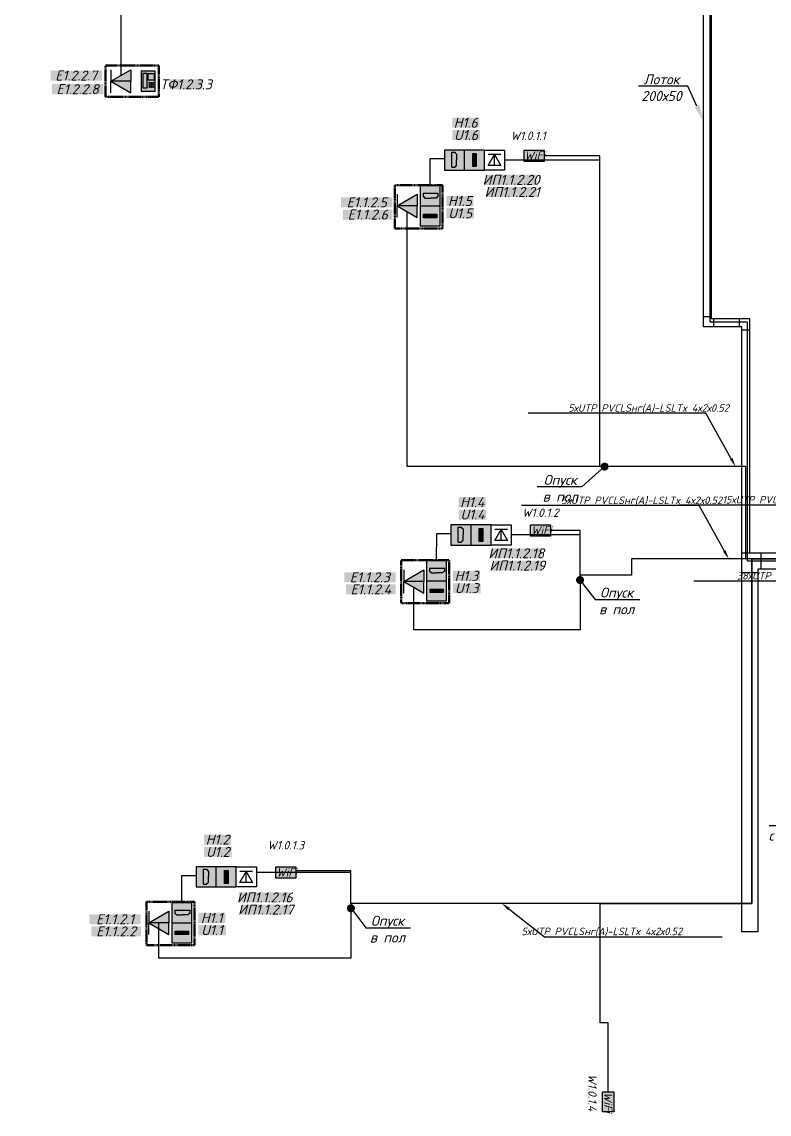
# Model space of a CAD drawing. Header units: millimetres. Extents: x 6978 to 881500, y -130874 to -2349.
# Drawn here: x 298778 to 317415, y -125185 to -97956 of the extents above; entities that cross this region are included whole.
import ezdxf
from ezdxf import colors
from ezdxf.entities.mleader import LeaderData, LeaderLine
from ezdxf.math import Vec2, Vec3

# ---------------------------------------------------------------- set-up
doc = ezdxf.new("R2010")
doc.units = ezdxf.units.MM
doc.set_wipeout_variables(frame=1)
doc.linetypes.add('HIDDEN2', pattern=[4.7625, 3.175, -1.5875])
for name, color, linetype, lineweight in [('АП_АСУ_ОсновнаяТолстая', 7, 'Continuous', 30), ('СКС-РОЗЕТКИ', 7, 'Continuous', 50), ('СС_Выноски', 7, 'Continuous', 15), ('СС_СКК_Лоток', 170, 'Continuous', 30), ('СС_СКС_Кабель', 6, 'Continuous', 30), ('СС_СКС_Оборудование', 6, 'Continuous', 30), ('СС_Схема', 7, 'Continuous', 30)]:
    doc.layers.add(name, color=color, linetype=linetype, lineweight=lineweight)
doc.styles.add('ISOCPEUR', font='isocpeui.ttf', dxfattribs={"height": 2.5})
doc.linetypes.add('Рабочее в трубе  _о_о_', pattern='A,5,2,[133,ltypeshp.shx,S=0.4,R=0,X=0,Y=0.75],3', length=10)

# ---------------------------------------------------------------- blocks, each defined once
blk = doc.blocks.new('1й этаж лоток')
at = {"layer": 'СС_СКК_Лоток'}
for p, q in [((315779, -105563), (315779, -91342)), ((315979, -105363), (315979, -91342)), ((315979, -105307), (315779, -105307)), ((316936, -105363), (315979, -105363)), ((316027, -105363), (316027, -105563)), ((316673, -105563), (316673, -105363)), ((316936, -111200), (316936, -105363)), ((316736, -105563), (315779, -105563)), ((316736, -111200), (316736, -105563)), ((316736, -105630), (316936, -105630)), ((316736, -120644), (316736, -111200)), ((355555, -111200), (316736, -111200)), ((317218, -111600), (317218, -111200)), ((320675, -111600), (317136, -111600)), ((317136, -111600), (317136, -120644)), ((317136, -111695), (316736, -111695)), ((317136, -120644), (316736, -120644))]:
    blk.add_line(p, q, dxfattribs=at)
blk = doc.blocks.new('панель приема видеодомофона')
blk.add_wipeout([(0, 10), (7, 10), (7, 0), (0, 0)])
at = {"true_color": 0xffffff, "transparency": 33554687}
h = blk.add_hatch(color=7, dxfattribs=at)
h.dxf.hatch_style = 1
h.paths.add_polyline_path([(7, 10), (3.5, 10), (0, 10), (0, 5), (0, 0), (3.5, 0), (7, 0), (7, 5)])
h.paths.add_polyline_path([(3.07, 8.82), (3.07, 1.71), (0.8, 1.71), (0.8, 8.82)], flags=16)
h.paths.add_polyline_path([(3.55, 8.82), (6.56, 8.82), (6.56, 5.58), (3.55, 5.58)], flags=16)
h.paths.add_polyline_path([(4.53, 4.2, -1), (4, 4.2, -1)], flags=16)
h.paths.add_polyline_path([(5.45, 4.2, -1), (4.92, 4.2, -1)], flags=16)
h.paths.add_polyline_path([(6.36, 4.2, -1), (5.82, 4.2, -1)], flags=16)
h.paths.add_polyline_path([(4.53, 3.2, -1), (4, 3.2, -1)], flags=16)
h.paths.add_polyline_path([(5.45, 3.2, -1), (4.92, 3.2, -1)], flags=16)
h.paths.add_polyline_path([(6.36, 3.2, -1), (5.82, 3.2, -1)], flags=16)
h.paths.add_polyline_path([(4.53, 2.2, -1), (4, 2.2, -1)], flags=16)
h.paths.add_polyline_path([(5.45, 2.2, -1), (4.92, 2.2, -1)], flags=16)
h.paths.add_polyline_path([(6.36, 2.2, -1), (5.82, 2.2, -1)], flags=16)
h = blk.add_hatch(color=7, dxfattribs=at)
h.dxf.hatch_style = 1
h.paths.add_polyline_path([(3.07, 8.82), (0.8, 8.82), (0.8, 1.71), (3.07, 1.71)])
h.paths.add_polyline_path([(6.56, 8.82), (3.55, 8.82), (3.55, 5.58), (6.56, 5.58)])
h = blk.add_hatch(color=0)
h.dxf.hatch_style = 1
h.paths.add_polyline_path([(4, 4.2, 1), (4.53, 4.2, 1)])
h = blk.add_hatch(color=0)
h.dxf.hatch_style = 1
h.paths.add_polyline_path([(4, 3.2, 1), (4.53, 3.2, 1)])
h = blk.add_hatch(color=0)
h.dxf.hatch_style = 1
h.paths.add_polyline_path([(4, 2.2, 1), (4.53, 2.2, 1)])
h = blk.add_hatch(color=0)
h.dxf.hatch_style = 1
h.paths.add_polyline_path([(4.92, 4.2, 1), (5.45, 4.2, 1)])
h = blk.add_hatch(color=0)
h.dxf.hatch_style = 1
h.paths.add_polyline_path([(4.92, 3.2, 1), (5.45, 3.2, 1)])
h = blk.add_hatch(color=0)
h.dxf.hatch_style = 1
h.paths.add_polyline_path([(4.92, 2.2, 1), (5.45, 2.2, 1)])
h = blk.add_hatch(color=0)
h.dxf.hatch_style = 1
h.paths.add_polyline_path([(5.82, 4.2, 1), (6.36, 4.2, 1)])
h = blk.add_hatch(color=0)
h.dxf.hatch_style = 1
h.paths.add_polyline_path([(5.82, 3.2, 1), (6.36, 3.2, 1)])
h = blk.add_hatch(color=0)
h.dxf.hatch_style = 1
h.paths.add_polyline_path([(5.82, 2.2, 1), (6.36, 2.2, 1)])
at = {"color": 0, "lineweight": 30}
blk.add_lwpolyline([(0, 0), (3.5, 0), (7, 0), (7, 5), (7, 10), (3.5, 10), (0, 10), (0, 5)], close=True, dxfattribs=at)
at = {"color": 0}
for points in [[(0.8, 1.71), (3.07, 1.71), (3.07, 8.82), (0.8, 8.82)], [(3.55, 8.82), (6.56, 8.82), (6.56, 5.58), (3.55, 5.58)]]:
    blk.add_lwpolyline(points, close=True, dxfattribs=at)
for centre in [(4.27, 4.2), (4.27, 3.2), (4.27, 2.2), (5.18, 4.2), (5.18, 3.2), (5.18, 2.2), (6.09, 4.2), (6.09, 3.2), (6.09, 2.2)]:
    blk.add_circle(centre, 0.266, dxfattribs=at)
blk = doc.blocks.new('Розетки HDMI и USB')
at = {"true_color": 0xffffff, "transparency": 33554687}
h = blk.add_hatch(color=7, dxfattribs=at)
h.dxf.hatch_style = 1
h.paths.add_polyline_path([(237, 475), (0, 475), (0, 237), (237, 237)])
h.paths.add_polyline_path([(211, 388), (211, 348), (205, 348), (190, 331), (123, 331), (56, 331), (41, 348), (35, 348), (35, 388)], flags=16)
h = blk.add_hatch(color=7, dxfattribs=at)
h.dxf.hatch_style = 1
h.paths.add_polyline_path([(211, 388), (35, 388), (35, 348), (41, 348), (56, 331), (123, 331), (190, 331), (205, 348), (211, 348)])
h = blk.add_hatch(color=7, dxfattribs=at)
h.dxf.hatch_style = 1
h.paths.add_polyline_path([(237, 237), (0, 237), (0, 0), (237, 0)])
h.paths.add_polyline_path([(197, 140), (197, 97), (41, 97), (41, 140)], flags=16)
h.paths.add_polyline_path([(197, 140), (41, 140), (41, 117), (197, 117)], flags=0)
h = blk.add_hatch(color=7, dxfattribs=at)
h.dxf.hatch_style = 1
h.paths.add_polyline_path([(197, 140), (41, 140), (41, 117), (197, 117)])
at = {"true_color": 0x000000, "transparency": 33554687}
h = blk.add_hatch(color=18, dxfattribs=at)
h.dxf.hatch_style = 1
h.paths.add_polyline_path([(197, 117), (41, 117), (41, 97), (197, 97)])
at = {"layer": 'СС_СКС_Кабель', "color": 0}
for p, q in [((0, 475), (0, 0)), ((237, 475), (0, 475)), ((35, 388), (211, 388)), ((35, 388), (35, 348)), ((211, 388), (211, 348)), ((237, 0), (237, 475)), ((35, 348), (41, 348)), ((41, 348), (56, 331)), ((56, 331), (123, 331)), ((190, 331), (123, 331)), ((205, 348), (190, 331)), ((211, 348), (205, 348)), ((0, 237), (237, 237)), ((41, 140), (197, 140)), ((41, 97), (41, 140)), ((197, 140), (197, 97)), ((0, 0), (237, 0)), ((41, 117), (197, 117)), ((197, 97), (41, 97))]:
    blk.add_line(p, q, dxfattribs=at)
blk = doc.blocks.new('*U24')
at = {"color": 0}
for p, q in [((0, -38), (0, 462)), ((0, 462), (500, 462)), ((92, 76), (250, 348)), ((407, 348), (92, 348)), ((250, 348), (407, 76)), ((250, 76), (250, 348)), ((500, 462), (500, -38)), ((407, 76), (92, 76)), ((500, -38), (0, -38))]:
    blk.add_line(p, q, dxfattribs=at)
blk = doc.blocks.new('*U260')
at = {"true_color": 0xffffff, "transparency": 33554687}
h = blk.add_hatch(color=7, dxfattribs=at)
h.dxf.hatch_style = 1
h.paths.add_polyline_path([(0, 338), (0, 0), (599, 0), (599, 338)])
at = {"color": 0}
blk.add_lwpolyline([(0, 338), (599, 338), (599, 0), (0, 0)], close=True, dxfattribs=at)
at = {"color": 0, "insert": (13, 300), "char_height": 250, "attachment_point": 1, "style": 'ISOCPEUR'}
blk.add_mtext_dynamic_manual_height_columns('WiFi', width=599, gutter_width=1250, heights=[0], dxfattribs=at)
at = {"color": 18, "true_color": 0x000000, "style": 'ISOCPEUR'}
blk.add_attdef('НАЗВАНИЕ', (-253, 862), '', height=250, dxfattribs=at)
blk = doc.blocks.new('*U261')
at = {"true_color": 0xffffff, "transparency": 33554687}
h = blk.add_hatch(color=7, dxfattribs=at)
h.dxf.hatch_style = 1
h.paths.add_polyline_path([(0, 338), (0, 0), (599, 0), (599, 338)])
at = {"color": 0}
blk.add_lwpolyline([(0, 338), (599, 338), (599, 0), (0, 0)], close=True, dxfattribs=at)
at = {"color": 0, "insert": (13, 300), "char_height": 250, "attachment_point": 1, "style": 'ISOCPEUR'}
blk.add_mtext_dynamic_manual_height_columns('WiFi', width=599, gutter_width=1250, heights=[0], dxfattribs=at)
at = {"color": 18, "true_color": 0x000000, "style": 'ISOCPEUR'}
blk.add_attdef('НАЗВАНИЕ', (-253, 579), '', height=250, dxfattribs=at)
blk = doc.blocks.new('*U262')
at = {"true_color": 0xffffff, "transparency": 33554687}
h = blk.add_hatch(color=7, dxfattribs=at)
h.dxf.hatch_style = 1
h.paths.add_polyline_path([(0, 338), (0, 0), (599, 0), (599, 338)])
at = {"color": 0}
blk.add_lwpolyline([(0, 338), (599, 338), (599, 0), (0, 0)], close=True, dxfattribs=at)
at = {"color": 0, "insert": (13, 300), "char_height": 250, "attachment_point": 1, "style": 'ISOCPEUR'}
blk.add_mtext_dynamic_manual_height_columns('WiFi', width=599, gutter_width=1250, heights=[0], dxfattribs=at)
at = {"color": 18, "true_color": 0x000000, "style": 'ISOCPEUR'}
blk.add_attdef('НАЗВАНИЕ', (-399, 639), '', height=250, dxfattribs=at)
blk = doc.blocks.new('_None')
blk = doc.blocks.new('_Dot')
at = {"color": 0, "linetype": 'ByBlock', "lineweight": -2}
blk.add_line((-0.5, 0), (-1, 0), dxfattribs=at)
at = {"color": 0, "linetype": 'ByBlock', "const_width": 0.5}
blk.add_lwpolyline([(-0.25, 0, 1), (0.25, 0, 1)], format="xyb", close=True, dxfattribs=at)
blk = doc.blocks.new('Модуль на 1 RJ')
at = {"true_color": 0xffffff}
h = blk.add_hatch(color=7, dxfattribs=at)
h.dxf.hatch_style = 1
h.paths.add_polyline_path([(0, 250), (-289, 250), (0, -250)])
at = {"color": 0, "lineweight": 30}
for p, q in [((-289, 250), (0, 250)), ((0, -250), (-289, 250)), ((0, 250), (0, -250)), ((-289, -250), (0, -250))]:
    blk.add_line(p, q, dxfattribs=at)
blk = doc.blocks.new('*U2121')
at = {"true_color": 0xffffff, "transparency": 33554687}
h = blk.add_hatch(color=7, dxfattribs=at)
h.dxf.hatch_style = 1
h.paths.add_polyline_path([(0, 338), (0, 0), (599, 0), (599, 338)])
at = {"color": 0}
blk.add_lwpolyline([(0, 338), (599, 338), (599, 0), (0, 0)], close=True, dxfattribs=at)
at = {"color": 0, "insert": (13, 300), "char_height": 250, "attachment_point": 1, "style": 'ISOCPEUR'}
blk.add_mtext_dynamic_manual_height_columns('WiFi', width=599, gutter_width=1250, heights=[0], dxfattribs=at)
at = {"color": 18, "true_color": 0x000000, "style": 'ISOCPEUR'}
blk.add_attdef('НАЗВАНИЕ', (-525, -420), '', height=250, dxfattribs=at)

msp = doc.modelspace()

# ---------------------------------------------------------------- linework, layer by layer
msp.add_lwpolyline([(316736, -111199.6), (316736, -105563)])
at = {"layer": 'СКС-РОЗЕТКИ', "color": 7, "linetype": 'HIDDEN2'}
for points in [[(308078.1, -102026.4), (309271.5, -102026.4), (309271.5, -103105.4), (308078.1, -103105.4)], [(308241.1, -111371.4), (309434.5, -111371.4), (309434.5, -112450.4), (308241.1, -112450.4)], [(301888.5, -119896.4), (303081.9, -119896.4), (303081.9, -120975.4), (301888.5, -120975.4)]]:
    msp.add_lwpolyline(points, close=True, dxfattribs=at)
at = {"layer": 'СС_СКС_Кабель', "linetype": 'Рабочее в трубе  _о_о_', "ltscale": 100}
for points in [[(304234.4, -96951.6), (301243.7, -96951.6), (301243.7, -99293.1)], [(313471.8, -109042.4), (308387.4, -109042.4), (308387.4, -102689)], [(312699.3, -111748.5), (312699.3, -113111.7), (308550.4, -113111.7), (308550.4, -112034)], [(306984.9, -119931), (306984.9, -121294.3), (302197.8, -121294.3), (302197.8, -120416.3)]]:
    msp.add_lwpolyline(points, dxfattribs=at)
at = {"layer": 'СС_СКС_Кабель', "color": 67, "linetype": 'Рабочее в трубе  _о_о_', "true_color": 0x727430}
for points in [[(308958.8, -102044.7), (308960.8, -101363.1), (309315.8, -101363.1)], [(309121.8, -111389.7), (309123.7, -110708.1), (309478.8, -110708.1)], [(302769.2, -119914.7), (302771.2, -119233.1), (303126.2, -119233.1)]]:
    msp.add_lwpolyline(points, dxfattribs=at)
at = {"layer": 'СС_СКС_Кабель'}
for points in [[(319748.9, -113285), (320748.9, -113285), (320748.9, -111343.8), (316831.1, -111343.8), (316831.1, -109042.4), (313189.3, -109042.4), (313189.3, -101402.5), (310815.8, -101402.5)], [(319748.9, -113285), (320748.9, -113285), (320748.9, -111343.8), (316831.1, -111343.8), (316831.1, -109042.4), (313189.3, -109042.4), (313189.3, -101293.6), (311803, -101293.6)], [(319748.9, -113285), (320748.9, -113285), (320748.9, -111343.8), (313978.4, -111343.8), (313978.4, -111748.5), (312699.3, -111748.5), (312699.3, -110747.5), (310978.8, -110747.5)], [(319748.9, -113285), (320748.9, -113285), (320748.9, -111343.8), (313978.4, -111343.8), (313978.4, -111748.5), (312699.3, -111748.5), (312699.3, -110638.6), (311966, -110638.6)], [(319748.9, -113285), (320748.9, -113285), (320748.9, -111343.8), (316979.3, -111343.8), (316979.3, -119931), (306984.9, -119931), (306984.9, -119164.1), (304626.2, -119164.1)], [(319748.9, -113285), (320748.9, -113285), (320748.9, -111343.8), (316979.3, -111343.8), (316979.3, -119931), (306984.9, -119931), (306984.9, -119120.5), (305613.4, -119120.5)], [(319748.9, -113285), (320748.9, -113285), (320748.9, -111343.8), (316979.3, -111343.8), (316979.3, -119931), (306984.9, -119931)]]:
    msp.add_lwpolyline(points, dxfattribs=at)
at = {"layer": 'СС_СКС_Кабель', "color": 6, "ltscale": 100}
msp.add_lwpolyline([(313396.6, -124624.6), (313396.6, -122911.6), (313204.1, -122911.6), (313204.1, -119931), (316979.3, -119931), (316979.3, -111343.8), (320743.1, -111343.8), (320748.9, -113285), (319748.9, -113285), (319748.9, -113774.4)], dxfattribs=at)
at = {"layer": 'СС_Схема', "color": 3}
msp.add_lwpolyline([(320185.8, -113387.1), (320874.6, -113387.1), (320874.6, -111399.2), (316872.1, -111399.2), (316872.1, -105446.2), (315945.3, -105446.2), (315945.3, -91202.7), (311994.2, -91202.7), (311994.2, -87209.2), (312328.9, -87209.2), (312328.9, -84937.5)], dxfattribs=at)

# ---------------------------------------------------------------- block references
msp.add_blockref('1й этаж лоток', (0, 0))
at = {"rotation": 270}
for p in [(301243.7, -99437.5), (308387.4, -102544.7), (308554.2, -111907.5), (302197.8, -120416.3)]:
    msp.add_blockref('Модуль на 1 RJ', p, dxfattribs=at)
at = {"xscale": -1, "rotation": 270}
for p in [(301243.7, -99437.5), (308387.4, -102544.7), (308554.2, -111907.5), (302197.8, -120416.3)]:
    msp.add_blockref('Модуль на 1 RJ', p, dxfattribs=at)
at = {"layer": 'СС_СКС_Оборудование', "color": 30, "xscale": 0.8347245409015025, "yscale": 0.8347245409015025, "zscale": 0.8347245409015025}
for name, p, values in [('*U262', (311303, -101434.6), {'НАЗВАНИЕ': 'W1.0.1.1'}), ('*U261', (311466, -110779.6), {'НАЗВАНИЕ': 'W1.0.1.2'}), ('*U260', (305113.4, -119305.2), {'НАЗВАНИЕ': 'W1.0.1.3'})]:
    msp.add_blockref(name, p, dxfattribs=at).add_auto_attribs(values)
at = {"layer": 'СС_СКС_Оборудование', "color": 180, "xscale": 2.106060307287632, "yscale": 2.106060307287632, "zscale": 2.106060307287632, "rotation": 90}
for p in [(310315.8, -101652.5), (310478.8, -110997.5), (304126.2, -119522.5)]:
    msp.add_blockref('Розетки HDMI и USB', p, dxfattribs=at)
at = {"layer": 'СС_СКС_Оборудование'}
for p in [(310315.8, -101614.4), (310478.8, -110959.4), (304126.2, -119484.4)]:
    msp.add_blockref('*U24', p, dxfattribs=at)
at = {"layer": 'СС_СКС_Оборудование', "color": 180, "xscale": 2.106060307287632, "yscale": 2.106060307287632, "zscale": 2.106060307287632}
for p in [(308708.8, -103044.7), (308871.8, -112389.7), (302519.2, -120914.7)]:
    msp.add_blockref('Розетки HDMI и USB', p, dxfattribs=at)
at = {"layer": 'СС_СКС_Оборудование', "color": 30, "xscale": 0.8347245409015025, "yscale": 0.8347245409015025, "zscale": 0.8347245409015025, "rotation": 270}
msp.add_blockref('*U2121', (313255.5, -124624.6), dxfattribs=at).add_auto_attribs({'НАЗВАНИЕ': 'W1.0.1.4'})

# ---------------------------------------------------------------- texts
at = {"layer": 'СС_СКС_Оборудование', "color": 18, "true_color": 0x000000, "char_height": 250, "attachment_point": 5, "style": 'ISOCPEUR', "bg_fill": 1, "box_fill_scale": 1, "bg_fill_color": 7, "bg_fill_true_color": 16777215, "bg_fill_transparency": 0}
for s, width, heights, insert in [('E1.2.2.7', 1280.189, [0], (300133.5, -99294.4, 0)), ('E1.2.2.8', 1280.189, [0], (300171.5, -99634.6, 0)), ('ТФ1.2.3.3', 835.439, [0], (302872.5, -99513.8)), ('H1.6', 673.91, [275.9], (309847.6, -100471.1)), ('U1.6', 688.952, [0], (309855.2, -100778.6, 0.5)), ('ИП1.1.2.20', 1280.189, [0], (310980.6, -101894.3)), ('ИП1.1.2.21', 1233.516, [0], (311005.5, -102197.3)), ('E1.1.2.5', 1280.189, [0], (307379.7, -102456.4)), ('H1.5', 673.91, [275.9], (309703.4, -102421.2)), ('E1.1.2.6', 1233.516, [0], (307404.6, -102759.4)), ('U1.5', 688.952, [0], (309711, -102728.8, 0.5)), ('H1.4', 673.91, [275.9], (310010.6, -109929.8)), ('U1.4', 688.952, [0], (310018.2, -110237.4, 0.5)), ('ИП1.1.2.18', 1280.189, [0], (311108.3, -111206.7)), ('ИП1.1.2.19', 1233.516, [0], (311133.2, -111509.7)), ('E1.1.2.3', 1280.189, [0], (307456.6, -111801.4)), ('H1.3', 673.91, [275.9], (309866.4, -111766.2)), ('E1.1.2.4', 1233.516, [0], (307481.4, -112104.4)), ('U1.3', 688.952, [0], (309874, -112073.8, 0.5)), ('H1.2', 673.91, [275.9], (303658, -118341.1)), ('U1.2', 688.952, [0], (303665.6, -118648.6, 0.5)), ('ИП1.1.2.16', 1280.189, [0], (304836.6, -119782.6)), ('ИП1.1.2.17', 1233.516, [0], (304861.5, -120085.6)), ('E1.1.2.1', 1280.189, [0], (301104, -120326.4)), ('H1.1', 673.91, [275.9], (303513.8, -120291.2)), ('E1.1.2.2', 1233.516, [0], (301128.9, -120629.4)), ('U1.1', 688.952, [0], (303521.4, -120598.8, 0.5))]:
    msp.add_mtext_dynamic_manual_height_columns(s, width=width, gutter_width=1250, heights=heights, dxfattribs=dict(at, insert=insert))

# ---------------------------------------------------------------- leaders
at = {"layer": 'СС_Выноски', "color": 7}
ml = msp.add_multileader_mtext('Standard', dxfattribs=at)
ml.set_content('{\\C256;5хUTP PVCLSнг(А)-LSLTx 4х2х0.52}', color=7, style='ISOCPEUR')
ml.set_leader_properties(lineweight=25)
ml.build(insert=Vec2(0, 0))
ml.multileader.update_dxf_attribs({"text_left_attachment_type": 6, "text_right_attachment_type": 6, "dogleg_length": 150, "arrow_head_size": 225, "scale": 75})
ctx = ml.context
ctx.base_point, ctx.scale, ctx.char_height, ctx.arrow_head_size, ctx.landing_gap_size, ctx.plane_origin = Vec3(332115.7, -105456.9), 75, 187.5, 225, 150, Vec3(364198.4, -110608.2)
ctx.left_attachment, ctx.right_attachment, ctx.text_align_type = 6, 6, 1
notes = []
notes.append((ctx, [(1, (1, 1, 0), (334826.2, -105456.9), (-1, 0), 150, [(1, [(335840, -104876.3)], 0, [])])]))
ctx.mtext.insert, ctx.mtext.width, ctx.mtext.defined_height, ctx.mtext.alignment, ctx.mtext.line_spacing_factor, ctx.mtext.flow_direction = Vec3(333395.9, -105231.9), 2612.977, 428.7, 2, 0.8, 5
ml = msp.add_multileader_mtext('Standard', dxfattribs=at)
ml.set_content('{\\C256;5хUTP PVCLSнг(А)-LSLTx 4х2х0.52}', color=7, style='ISOCPEUR')
ml.set_leader_properties(lineweight=25)
ml.build(insert=Vec2(0, 0))
ml.multileader.update_dxf_attribs({"text_left_attachment_type": 6, "text_right_attachment_type": 6, "dogleg_length": 150, "arrow_head_size": 225, "scale": 75})
ctx = ml.context
ctx.base_point, ctx.scale, ctx.char_height, ctx.arrow_head_size, ctx.landing_gap_size, ctx.plane_origin = Vec3(345155.7, -105923), 75, 187.5, 225, 150, Vec3(373039.9, -110724.9)
ctx.left_attachment, ctx.right_attachment, ctx.text_align_type = 6, 6, 1
notes.append((ctx, [(0, (1, 1, 0), (345005.7, -105923), (1, 0), 150, [(1, [(344681.5, -104992.9)], 0, [])])]))
ctx.mtext.insert, ctx.mtext.width, ctx.mtext.defined_height, ctx.mtext.alignment, ctx.mtext.line_spacing_factor, ctx.mtext.flow_direction = Vec3(346436, -105698), 2612.977, 428.7, 2, 0.8, 5
ml = msp.add_multileader_mtext('Standard', dxfattribs=at)
ml.set_content('{\\C256;7хUTP PVCLSнг(А)-LSLTx 4х2х0.52}', color=7, style='ISOCPEUR')
ml.set_leader_properties(lineweight=25)
ml.build(insert=Vec2(0, 0))
ml.multileader.update_dxf_attribs({"text_left_attachment_type": 6, "text_right_attachment_type": 6, "dogleg_length": 150, "arrow_head_size": 225, "scale": 75})
ctx = ml.context
ctx.base_point, ctx.scale, ctx.char_height, ctx.arrow_head_size, ctx.landing_gap_size, ctx.plane_origin = Vec3(323089.4, -106869.6), 75, 187.5, 225, 150, Vec3(355022.7, -111837)
ctx.left_attachment, ctx.right_attachment, ctx.text_align_type = 6, 6, 1
notes.append((ctx, [(1, (1, 1, 0), (325799.9, -106869.6), (-1, 0), 150, [(1, [(326664.4, -106105.1)], 0, [])])]))
ctx.mtext.insert, ctx.mtext.width, ctx.mtext.defined_height, ctx.mtext.alignment, ctx.mtext.line_spacing_factor, ctx.mtext.flow_direction = Vec3(324369.7, -106644.6), 2612.977, 428.7, 2, 0.8, 5
ml = msp.add_multileader_mtext('Standard', dxfattribs=at)
ml.set_content('{\\C256;5хUTP PVCLSнг(А)-LSLTx 4х2х0.52}', color=7, style='ISOCPEUR')
ml.set_leader_properties(lineweight=25)
ml.build(insert=Vec2(0, 0))
ml.multileader.update_dxf_attribs({"text_left_attachment_type": 6, "text_right_attachment_type": 6, "dogleg_length": 150, "arrow_head_size": 225, "scale": 75})
ctx = ml.context
ctx.base_point, ctx.scale, ctx.char_height, ctx.arrow_head_size, ctx.landing_gap_size, ctx.plane_origin = Vec3(313127.3, -107713.3), 75, 187.5, 225, 150, Vec3(344937, -114774.3)
ctx.left_attachment, ctx.right_attachment, ctx.text_align_type = 6, 6, 1
notes.append((ctx, [(1, (1, 1, 0), (315837.8, -107713.3), (-1, 0), 150, [(1, [(316578.6, -109042.4)], 0, [])])]))
ctx.mtext.insert, ctx.mtext.width, ctx.mtext.defined_height, ctx.mtext.alignment, ctx.mtext.line_spacing_factor, ctx.mtext.flow_direction = Vec3(314407.6, -107488.3), 2612.977, 428.7, 2, 0.8, 5
ml = msp.add_multileader_mtext('Standard', dxfattribs=at)
ml.set_content('{\\C256;5хUTP PVCLSнг(А)-LSLTx 4х2х0.52}', color=7, style='ISOCPEUR')
ml.set_leader_properties(lineweight=25)
ml.build(insert=Vec2(0, 0))
ml.multileader.update_dxf_attribs({"text_left_attachment_type": 6, "text_right_attachment_type": 6, "dogleg_length": 150, "arrow_head_size": 225, "scale": 75})
ctx = ml.context
ctx.base_point, ctx.scale, ctx.char_height, ctx.arrow_head_size, ctx.landing_gap_size, ctx.plane_origin = Vec3(312955.9, -110014.7), 75, 187.5, 225, 150, Vec3(344765.6, -117075.7)
ctx.left_attachment, ctx.right_attachment, ctx.text_align_type = 6, 6, 1
notes.append((ctx, [(1, (1, 1, 0), (315666.4, -110014.7), (-1, 0), 150, [(1, [(316407.2, -111343.8)], 0, [])])]))
ctx.mtext.insert, ctx.mtext.width, ctx.mtext.defined_height, ctx.mtext.alignment, ctx.mtext.line_spacing_factor, ctx.mtext.flow_direction = Vec3(314236.1, -109789.7), 2612.977, 428.7, 2, 0.8, 5
ml = msp.add_multileader_mtext('Standard', dxfattribs=at)
ml.set_content('{\\C256;15хUTP PVCLSнг(А)-LSLTx 4х2х0.52}', color=7, style='ISOCPEUR')
ml.set_leader_properties(lineweight=25)
ml.build(insert=Vec2(0, 0))
ml.multileader.update_dxf_attribs({"text_left_attachment_type": 6, "text_right_attachment_type": 6, "dogleg_length": 150, "arrow_head_size": 225, "scale": 75})
ctx = ml.context
ctx.base_point, ctx.scale, ctx.char_height, ctx.arrow_head_size, ctx.landing_gap_size, ctx.plane_origin = Vec3(317014.9, -110000.5), 75, 187.5, 225, 150, Vec3(348514.4, -117075.7)
ctx.left_attachment, ctx.right_attachment, ctx.text_align_type = 6, 6, 1
notes.append((ctx, [(1, (1, 1, 0), (319725.4, -110000.5), (-1, 0), 150, [(1, [(320156, -111343.8)], 0, [])])]))
ctx.mtext.insert, ctx.mtext.width, ctx.mtext.defined_height, ctx.mtext.alignment, ctx.mtext.line_spacing_factor, ctx.mtext.flow_direction = Vec3(318295.2, -109775.5), 2612.977, 428.7, 2, 0.8, 5
ml = msp.add_multileader_mtext('Standard', dxfattribs=at)
ml.set_content('{\\C256;23хUTP PVCLSнг(А)-LSLTx 4х2х0.52}', color=7, style='ISOCPEUR')
ml.set_leader_properties(lineweight=25)
ml.build(insert=Vec2(0, 0))
ml.multileader.update_dxf_attribs({"text_left_attachment_type": 6, "text_right_attachment_type": 6, "dogleg_length": 150, "arrow_head_size": 225, "scale": 75})
ctx = ml.context
ctx.base_point, ctx.scale, ctx.char_height, ctx.arrow_head_size, ctx.landing_gap_size, ctx.plane_origin = Vec3(322709, -110060.7), 75, 187.5, 225, 150, Vec3(350332.1, -117075.7)
ctx.left_attachment, ctx.right_attachment, ctx.text_align_type = 6, 6, 1
notes.append((ctx, [(0, (1, 1, 0), (322559, -110060.7), (1, 0), 150, [(1, [(321973.7, -111343.8)], 0, [])])]))
ctx.mtext.insert, ctx.mtext.width, ctx.mtext.defined_height, ctx.mtext.alignment, ctx.mtext.line_spacing_factor, ctx.mtext.flow_direction = Vec3(323989.2, -109835.7), 2612.977, 428.7, 2, 0.8, 5
ml = msp.add_multileader_mtext('Standard', dxfattribs=at)
ml.set_content('{\\C256;4хUTP PVCLSнг(А)-LSLTx 4х2х0.52}', color=7, style='ISOCPEUR')
ml.set_leader_properties(lineweight=25)
ml.build(insert=Vec2(0, 0))
ml.multileader.update_dxf_attribs({"text_left_attachment_type": 6, "text_right_attachment_type": 6, "dogleg_length": 150, "arrow_head_size": 225, "scale": 75})
ctx = ml.context
ctx.base_point, ctx.scale, ctx.char_height, ctx.arrow_head_size, ctx.landing_gap_size, ctx.plane_origin = Vec3(344647.2, -110587.9), 75, 187.5, 225, 150, Vec3(372353.4, -117820.3)
ctx.left_attachment, ctx.right_attachment, ctx.text_align_type = 6, 6, 1
notes.append((ctx, [(0, (1, 1, 0), (344497.2, -110587.9), (1, 0), 150, [(1, [(343995, -112088.3)], 0, [])])]))
ctx.mtext.insert, ctx.mtext.width, ctx.mtext.defined_height, ctx.mtext.alignment, ctx.mtext.line_spacing_factor, ctx.mtext.flow_direction = Vec3(345927.4, -110362.9), 2612.977, 428.7, 2, 0.8, 5
ml = msp.add_multileader_mtext('Standard', dxfattribs=at)
ml.set_content('{\\C256;38хUTP PVCLSнг(А)-LSLTx 4х2х0.52}', color=7, style='ISOCPEUR')
ml.set_leader_properties(lineweight=25)
ml.build(insert=Vec2(0, 0))
ml.multileader.update_dxf_attribs({"text_left_attachment_type": 6, "text_right_attachment_type": 6, "dogleg_length": 150, "arrow_head_size": 225, "scale": 75})
ctx = ml.context
ctx.base_point, ctx.scale, ctx.char_height, ctx.arrow_head_size, ctx.landing_gap_size, ctx.plane_origin = Vec3(317401.1, -111896.1), 75, 187.5, 225, 150, Vec3(349107.3, -118635.6)
ctx.left_attachment, ctx.right_attachment, ctx.text_align_type = 6, 6, 1
notes.append((ctx, [(1, (1, 1, 0), (320111.6, -111896.1), (-1, 0), 150, [(1, [(320748.9, -112903.6)], 0, [])])]))
ctx.mtext.insert, ctx.mtext.width, ctx.mtext.defined_height, ctx.mtext.alignment, ctx.mtext.line_spacing_factor, ctx.mtext.flow_direction = Vec3(318681.3, -111671.1), 2612.977, 428.7, 2, 0.8, 5
ml = msp.add_multileader_mtext('Standard', dxfattribs=at)
ml.set_content('{\\C256;1хUTP PVCLSнг(А)-LSLTx 4х2х0.52}', color=7, style='ISOCPEUR')
ml.set_leader_properties(lineweight=25)
ml.build(insert=Vec2(0, 0))
ml.multileader.update_dxf_attribs({"text_left_attachment_type": 6, "text_right_attachment_type": 6, "dogleg_length": 150, "arrow_head_size": 225, "scale": 75})
ctx = ml.context
ctx.base_point, ctx.scale, ctx.char_height, ctx.arrow_head_size, ctx.landing_gap_size, ctx.plane_origin = Vec3(325929.7, -114590), 75, 187.5, 225, 150, Vec3(357658.2, -118856.1)
ctx.left_attachment, ctx.right_attachment, ctx.text_align_type = 6, 6, 1
notes.append((ctx, [(1, (1, 1, 0), (328640.2, -114590), (-1, 0), 150, [(1, [(329299.8, -113124.2)], 0, [])])]))
ctx.mtext.insert, ctx.mtext.width, ctx.mtext.defined_height, ctx.mtext.alignment, ctx.mtext.line_spacing_factor, ctx.mtext.flow_direction = Vec3(327209.9, -114365), 2612.977, 428.7, 2, 0.8, 5
ml = msp.add_multileader_mtext('Standard', dxfattribs=at)
ml.set_content('{\\C256;5хUTP PVCLSнг(А)-LSLTx 4х2х0.52}', color=7, style='ISOCPEUR')
ml.set_leader_properties(lineweight=25)
ml.build(insert=Vec2(0, 0))
ml.multileader.update_dxf_attribs({"text_left_attachment_type": 6, "text_right_attachment_type": 6, "dogleg_length": 150, "arrow_head_size": 225, "scale": 75})
ctx = ml.context
ctx.base_point, ctx.scale, ctx.char_height, ctx.arrow_head_size, ctx.landing_gap_size, ctx.plane_origin = Vec3(311961.3, -120760.9), 75, 187.5, 225, 150, Vec3(339103.5, -125663)
ctx.left_attachment, ctx.right_attachment, ctx.text_align_type = 6, 6, 1
notes.append((ctx, [(0, (1, 1, 0), (311811.3, -120760.9), (1, 0), 150, [(1, [(310745.1, -119931)], 0, [])])]))
ctx.mtext.insert, ctx.mtext.width, ctx.mtext.defined_height, ctx.mtext.alignment, ctx.mtext.line_spacing_factor, ctx.mtext.flow_direction = Vec3(313241.5, -120535.9), 2612.977, 428.7, 2, 0.8, 5
at = {"layer": 'СС_СКК_Лоток', "color": 7, "lineweight": 0}
ml = msp.add_multileader_mtext('Standard', dxfattribs=at)
ml.set_content('Лоток\\P200х50', color=7, style='ISOCPEUR')
ml.set_leader_properties()
ml.build(insert=Vec2(0, 0))
ml.multileader.update_dxf_attribs({"text_left_attachment_type": 6, "text_right_attachment_type": 6, "dogleg_length": 100, "arrow_head_size": 400})
ctx = ml.context
ctx.base_point, ctx.char_height, ctx.arrow_head_size, ctx.landing_gap_size, ctx.plane_origin = Vec3(314176, -99563.4), 250, 400, 0, Vec3(319863.4, -101709.9)
ctx.left_attachment, ctx.right_attachment, ctx.text_align_type = 6, 6, 1
notes.append((ctx, [(0, (1, 1, 0), (315385.1, -99563.4), (-1, 0), 100, [(0, [(315781, -100425.3)], 0, [])])]))
ctx.mtext.insert, ctx.mtext.width, ctx.mtext.alignment, ctx.mtext.flow_direction = Vec3(314730.6, -99263.4), 2467.274, 2, 5
ml = msp.add_multileader_mtext('Standard', dxfattribs=at)
ml.set_content('Опуск\\Pв пол', color=7, style='ISOCPEUR')
ml.set_leader_properties()
ml.set_arrow_properties(name='DOT')
ml.build(insert=Vec2(0, 0))
ml.multileader.update_dxf_attribs({"text_left_attachment_type": 6, "text_right_attachment_type": 6, "dogleg_length": 100, "arrow_head_size": 200})
ctx = ml.context
ctx.base_point, ctx.char_height, ctx.arrow_head_size, ctx.landing_gap_size, ctx.plane_origin = Vec3(311765.8, -109548.5), 250, 200, 0, Vec3(321531, -111309.8)
ctx.left_attachment, ctx.right_attachment, ctx.text_align_type = 6, 6, 1
notes.append((ctx, [(0, (1, 1, 0), (312744.6, -109548.5), (-1, 0), 100, [(0, [(313311.5, -109042.4)], 0, [])])]))
ctx.mtext.insert, ctx.mtext.width, ctx.mtext.alignment, ctx.mtext.flow_direction = Vec3(312205.2, -109248.5), 2467.274, 2, 5
ml = msp.add_multileader_mtext('Standard', dxfattribs=at)
ml.set_content('Опуск\\Pв пол', color=7, style='ISOCPEUR')
ml.set_leader_properties()
ml.set_arrow_properties(name='DOT')
ml.build(insert=Vec2(0, 0))
ml.multileader.update_dxf_attribs({"text_left_attachment_type": 6, "text_right_attachment_type": 6, "dogleg_length": 100, "arrow_head_size": 200})
ctx = ml.context
ctx.base_point, ctx.char_height, ctx.arrow_head_size, ctx.landing_gap_size, ctx.plane_origin = Vec3(313172.4, -112357.1), 250, 200, 0, Vec3(320918.8, -114138.3)
ctx.left_attachment, ctx.right_attachment, ctx.text_align_type = 6, 6, 1
notes.append((ctx, [(1, (1, 1, 0), (313072.4, -112357.1), (1, 0), 100, [(0, [(312699.3, -111870.9)], 0, [])])]))
ctx.mtext.insert, ctx.mtext.width, ctx.mtext.alignment, ctx.mtext.flow_direction = Vec3(313611.8, -112057.1), 2467.274, 2, 5
ml = msp.add_multileader_mtext('Standard', dxfattribs=at)
ml.set_content('2хОМ3\\Pс 1 этажа', color=7, style='ISOCPEUR')
ml.set_leader_properties()
ml.set_arrow_properties(name='NONE')
ml.build(insert=Vec2(0, 0))
ml.multileader.update_dxf_attribs({"text_left_attachment_type": 6, "text_right_attachment_type": 6, "dogleg_length": 100, "arrow_head_size": 400})
ctx = ml.context
ctx.base_point, ctx.char_height, ctx.arrow_head_size, ctx.landing_gap_size, ctx.plane_origin = Vec3(317326, -117998.2), 250, 400, 0, Vec3(326466.4, -119552)
ctx.left_attachment, ctx.right_attachment, ctx.text_align_type = 6, 6, 1
notes.append((ctx, [(0, (1, 1, 0), (319037.7, -117998.2), (-1, 0), 100, [(0, [(320752.3, -116370.8)], 0, [])])]))
ctx.mtext.insert, ctx.mtext.width, ctx.mtext.alignment, ctx.mtext.flow_direction = Vec3(318131.8, -117698.2), 1991.197, 2, 5
ml = msp.add_multileader_mtext('Standard', dxfattribs=at)
ml.set_content('Опуск\\Pв пол', color=7, style='ISOCPEUR')
ml.set_leader_properties()
ml.set_arrow_properties(name='DOT')
ml.build(insert=Vec2(0, 0))
ml.multileader.update_dxf_attribs({"text_left_attachment_type": 6, "text_right_attachment_type": 6, "dogleg_length": 100, "arrow_head_size": 200})
ctx = ml.context
ctx.base_point, ctx.char_height, ctx.arrow_head_size, ctx.landing_gap_size, ctx.plane_origin = Vec3(307458, -120539.6), 250, 200, 0, Vec3(315204.4, -122320.9)
ctx.left_attachment, ctx.right_attachment, ctx.text_align_type = 6, 6, 1
notes.append((ctx, [(1, (1, 1, 0), (307358, -120539.6), (1, 0), 100, [(0, [(306984.9, -120053.5)], 0, [])])]))
ctx.mtext.insert, ctx.mtext.width, ctx.mtext.alignment, ctx.mtext.flow_direction = Vec3(307897.4, -120239.6), 2467.274, 2, 5
for ctx, leaders in notes:
    for number, flags, end, landing, length, lines in leaders:
        leader = LeaderData()
        leader.index, (leader.has_last_leader_line, leader.has_dogleg_vector, leader.attachment_direction) = number, flags
        leader.last_leader_point, leader.dogleg_vector, leader.dogleg_length = Vec3(end), Vec3(landing), length
        for number, points, colour, breaks in lines:
            line = LeaderLine()
            line.index, line.vertices, line.color, line.breaks = number, Vec3.list(points), colors.encode_raw_color(colour), breaks
            leader.lines.append(line)
        ctx.leaders.append(leader)

# ---------------------------------------------------------------- next in the draw order: block references
at = {"layer": 'АП_АСУ_ОсновнаяТолстая', "xscale": 50.00000000000039, "yscale": 50.00000000000039, "zscale": 50.00000000000039}
msp.add_blockref('панель приема видеодомофона', (301751.4, -99687.5), dxfattribs=at)

# ---------------------------------------------------------------- next in the draw order: linework, layer by layer
at = {"layer": 'СКС-РОЗЕТКИ', "color": 7, "linetype": 'HIDDEN2'}
msp.add_lwpolyline([(300865.4, -99828.1), (300865.4, -99046.8), (302193.3, -99046.8), (302193.3, -99828.1)], close=True, dxfattribs=at)

doc.saveas('drawing.dxf')
